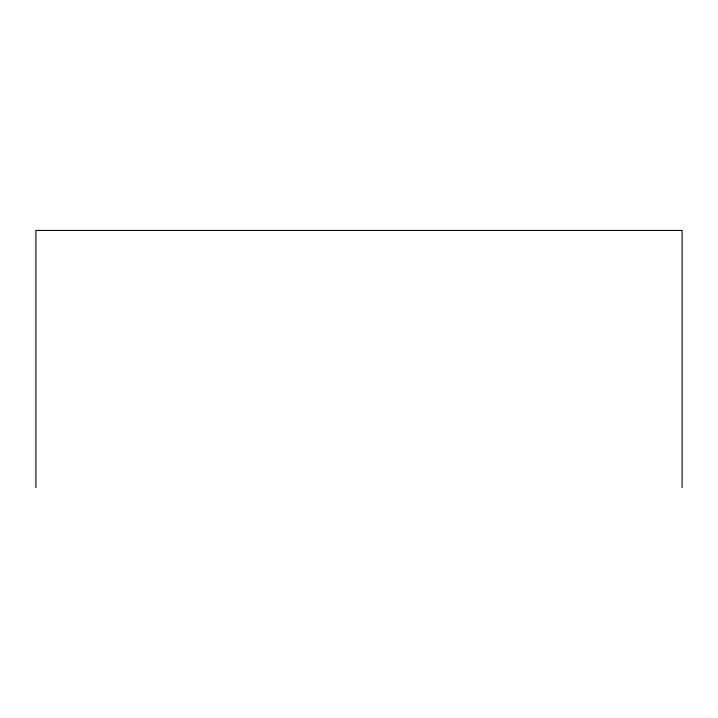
<?xml version="1.0" encoding="UTF-8"?>
<svg xmlns="http://www.w3.org/2000/svg" width="718" height="718" viewBox="0 0 718 718"><rect width="100%" height="100%" fill="white"/><g stroke="black" fill="none" stroke-linecap="round" stroke-linejoin="round"><path stroke-width="1.08" d="M682.1 487.567L682.1 230.433L35.9 230.433L35.9 487.567"/></g></svg>
